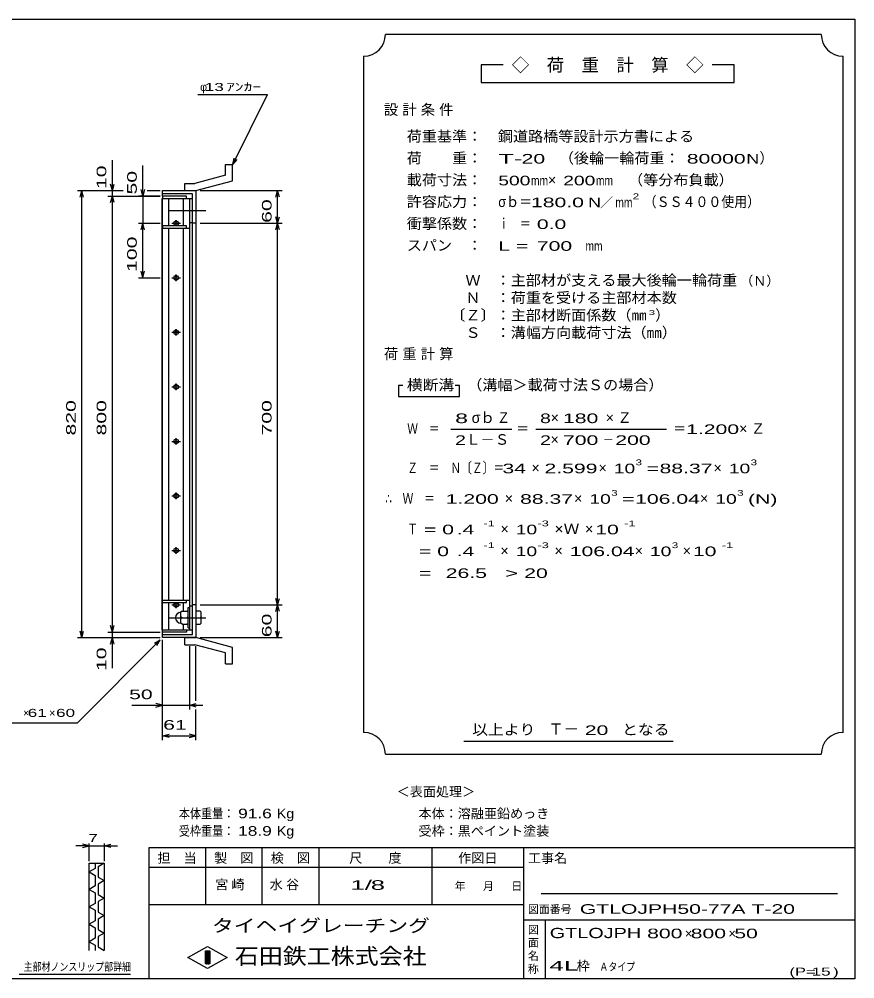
# Model space of a CAD drawing. Units: millimetres, scale not verified. Extents: x -1456 to 1385, y -1026 to 843.
# Drawn here: x -149 to 1385, y -917 to 843 of the extents above; entities that cross this region are included whole.
import ezdxf
from ezdxf.enums import TextEntityAlignment as Align

# ---------------------------------------------------------------- set-up
doc = ezdxf.new("R2010")
doc.units = ezdxf.units.MM
doc.header["$LTSCALE"] = 8
doc.linetypes.add('CHAIN', pattern=[18.5, 12, -1.5, 3.5, -1.5])
for name, color, linetype, lineweight in [('0_2', 150, 'Continuous', 25), ('16', 3, 'Continuous', 25), ('19', 6, 'Continuous', 25), ('22', 4, 'Continuous', 25), ('24', 2, 'Continuous', 25), ('32', 4, 'Continuous', 25)]:
    doc.layers.add(name, color=color, linetype=linetype, lineweight=lineweight)
doc.styles.add('ベクトル', font='')
doc.styles.get('ベクトル').set_extended_font_data('ベクトル')

msp = doc.modelspace()

# ---------------------------------------------------------------- linework, layer by layer
at = {"layer": '0_2'}
for p, q in [((-1383.2, 842.8), (1384.8, 842.8)), ((1384.8, 842.8), (1384.8, -917.2)), ((1384.8, -677.2), (88.8, -677.2)), ((88.8, -677.2), (88.8, -917.2)), ((192.8, -677.2), (192.8, -781.2)), ((296.8, -781.2), (296.8, -677.2)), ((400.8, -677.2), (400.8, -781.2)), ((608.8, -781.2), (608.8, -677.2)), ((776.8, -677.2), (776.8, -917.2)), ((776.8, -713.2), (88.8, -713.2)), ((1352.8, -761.2), (808.8, -761.2)), ((88.8, -781.2), (776.8, -781.2)), ((776.8, -809.2), (1384.8, -809.2)), ((816.8, -917.2), (816.8, -809.2)), ((160.8, -878), (196.8, -858)), ((196.8, -858), (232.8, -878)), ((196.8, -898), (160.8, -878)), ((192.8, -866), (200.8, -866)), ((192.8, -890), (192.8, -866)), ((192.8, -866), (194.4, -866)), ((194.4, -866), (194.4, -890)), ((196, -890), (196, -866)), ((196, -866), (197.6, -866)), ((232.8, -878), (196.8, -898)), ((197.6, -866), (197.6, -890)), ((199.2, -890), (199.2, -866)), ((199.2, -866), (200.8, -866)), ((200.8, -866), (200.8, -890)), ((200.8, -866), (200.8, -890)), ((200.8, -890), (192.8, -890)), ((194.4, -890), (196, -890)), ((197.6, -890), (199.2, -890)), ((1384.8, -917.2), (-1383.2, -917.2))]:
    msp.add_line(p, q, dxfattribs=at)
at = {"layer": '16'}
for p, q in [((113.3, -277), (113.3, 514)), ((113.3, 514), (114, 514)), ((158, 518.5), (114, 518.5)), ((114, 518.5), (114, 514)), ((114, 514), (158, 514)), ((114, -277), (114, 514)), ((114, 514), (164, 514)), ((125.5, 464), (125.5, 514)), ((152.5, 464), (152.5, 514)), ((158, 514), (158, 518.5)), ((164, -277), (164, 514)), ((164, 514), (169, 514)), ((169, 470), (169, 514)), ((114, 464), (114, 459.5)), ((158, 464), (114, 464)), ((114, 459.5), (164, 459.5)), ((125.5, -222.5), (125.5, 459.5)), ((131, 468.5), (147, 468.5)), ((137, 471.5), (141, 471.5)), ((137, 465.5), (141, 465.5)), ((139, 464), (139, 474.5)), ((152.5, -222.5), (152.5, 459.5)), ((158, 459.5), (158, 464)), ((164, 470), (169, 470)), ((137, 371.5), (141, 371.5)), ((139, 362.5), (139, 374.5)), ((131, 368.5), (147, 368.5)), ((137, 365.5), (141, 365.5)), ((131, 268.5), (147, 268.5)), ((137, 271.5), (141, 271.5)), ((137, 265.5), (141, 265.5)), ((139, 262.5), (139, 274.5)), ((131, 168.5), (147, 168.5)), ((137, 171.5), (141, 171.5)), ((137, 165.5), (141, 165.5)), ((139, 162.5), (139, 174.5)), ((137, 71.5), (141, 71.5)), ((139, 62.5), (139, 74.5)), ((131, 68.5), (147, 68.5)), ((137, 65.5), (141, 65.5)), ((131, -31.5), (147, -31.5)), ((137, -28.5), (141, -28.5)), ((137, -34.5), (141, -34.5)), ((139, -37.5), (139, -25.5)), ((131, -131.5), (147, -131.5)), ((137, -128.5), (141, -128.5)), ((137, -134.5), (141, -134.5)), ((139, -137.5), (139, -125.5)), ((114, -227), (114, -222.5)), ((114, -222.5), (164, -222.5)), ((114, -227), (158, -227)), ((125.5, -277), (125.5, -227)), ((137, -228.5), (141, -228.5)), ((139, -237.5), (139, -227)), ((152.5, -242), (152.5, -227)), ((158, -227), (158, -222.5)), ((131, -231.5), (147, -231.5)), ((137, -234.5), (141, -234.5)), ((150, -243), (148, -245)), ((148, -265), (148, -245)), ((150, -243), (159, -243)), ((161, -245), (159, -243)), ((161, -273.5), (161, -236.5)), ((161, -236.5), (164, -236.5)), ((164, -233), (169, -233)), ((164, -273.5), (164, -236.5)), ((169, -277), (169, -233)), ((150, -255), (148, -253)), ((150, -255), (148, -257)), ((150, -255), (159, -255)), ((159, -255), (161, -253)), ((161, -257), (159, -255)), ((113.3, -277), (114, -277)), ((114, -277), (158, -277)), ((114, -281.5), (114, -277)), ((114, -277), (164, -277)), ((158, -281.5), (114, -281.5)), ((150, -267), (148, -265)), ((150, -267), (159, -267)), ((152.5, -277), (152.5, -268)), ((158, -277), (158, -281.5)), ((159, -267), (161, -265)), ((161, -273.5), (164, -273.5)), ((164, -277), (169, -277))]:
    msp.add_line(p, q, dxfattribs=at)
at = {"layer": '16', "linetype": 'CHAIN'}
for p, q in [((124.4, 492), (193.4, 492)), ((124.4, -255), (193.4, -255))]:
    msp.add_line(p, q, dxfattribs=at)
at = {"layer": '16'}
for centre, radius, start, end in [((137, 468.5), 3, 90, 270), ((139, 468.5), 4, 46.6, 133.4), ((139, 468.5), 4, 226.6, 313.4), ((141, 468.5), 3, 270, 90), ((137, 368.5), 3, 90, 270), ((139, 368.5), 4, 46.6, 133.4), ((141, 368.5), 3, 270, 90), ((139, 368.5), 4, 226.6, 313.4), ((137, 268.5), 3, 90, 270), ((139, 268.5), 4, 46.6, 133.4), ((139, 268.5), 4, 226.6, 313.4), ((141, 268.5), 3, 270, 90), ((137, 168.5), 3, 90, 270), ((139, 168.5), 4, 46.6, 133.4), ((139, 168.5), 4, 226.6, 313.4), ((141, 168.5), 3, 270, 90), ((137, 68.5), 3, 90, 270), ((139, 68.5), 4, 46.6, 133.4), ((141, 68.5), 3, 270, 90), ((139, 68.5), 4, 226.6, 313.4), ((137, -31.5), 3, 90, 270), ((139, -31.5), 4, 46.6, 133.4), ((139, -31.5), 4, 226.6, 313.4), ((141, -31.5), 3, 270, 90), ((137, -131.5), 3, 90, 270), ((139, -131.5), 4, 46.6, 133.4), ((139, -131.5), 4, 226.6, 313.4), ((141, -131.5), 3, 270, 90), ((137, -231.5), 3, 90, 270), ((139, -231.5), 4, 46.6, 133.4), ((141, -231.5), 3, 270, 90), ((139, -231.5), 4, 226.6, 313.4), ((148, -255), 10, 90, 270)]:
    msp.add_arc(centre, radius, start, end, dxfattribs=at)
at = {"layer": '19'}
for p, q in [((229.6, 576.6), (242.6, 576.6)), ((229.6, 556.6), (229.6, 576.6)), ((242.6, 546.6), (242.6, 576.6)), ((229.6, 556.6), (173.3, 541.5)), ((175, 528.5), (242.6, 546.6)), ((114, 518.5), (114, 528.5)), ((114, 528.5), (175, 528.5)), ((155, 541.5), (173.3, 541.5)), ((155, 528.5), (155, 541.5)), ((155, 528.5), (175, 528.5)), ((175, 528.5), (175, -291.5)), ((169, 522.5), (114, 522.5)), ((169, -285.5), (169, 522.5)), ((175, 468.5), (169, 468.5)), ((175, -231.5), (169, -231.5)), ((183, -243), (175, -243)), ((175, -243), (175, -267)), ((185, -245), (183, -243)), ((185, -265), (185, -245)), ((175, -255), (183, -255)), ((185, -253), (183, -255)), ((183, -255), (185, -257)), ((114, -291.5), (114, -281.5)), ((175, -267), (183, -267)), ((183, -267), (185, -265)), ((114, -285.5), (169, -285.5)), ((175, -291.5), (114, -291.5)), ((155, -291.5), (175, -291.5)), ((155, -304.5), (155, -291.5)), ((242.6, -309.6), (175, -291.5)), ((155, -304.5), (173.3, -304.5)), ((229.6, -319.6), (173.3, -304.5)), ((242.6, -339.6), (242.6, -309.6)), ((229.6, -339.6), (229.6, -319.6)), ((229.6, -339.6), (242.6, -339.6))]:
    msp.add_line(p, q, dxfattribs=at)
at = {"layer": '22'}
for p, q in [((179, 704.5), (307, 704.5)), ((243, 576.5), (307, 704.5)), ((22, 528.5), (22, 584.5)), ((243, 576.5), (245.4, 588.2)), ((243, 576.5), (251, 585.3)), ((78, 518.5), (78, 574.5)), ((-42, 528.5), (42, 528.5)), ((-37.2, 516.5), (-34, 528.5)), ((-30.8, 516.5), (-34, 528.5)), ((-34, -291.5), (-34, 528.5)), ((14, 528.5), (42, 528.5)), ((22, 528.5), (18.8, 540.5)), ((22, 528.5), (25.2, 540.5)), ((22, 518.5), (22, 528.5)), ((78, 518.5), (74.8, 530.5)), ((81.2, 530.5), (78, 518.5)), ((86, 528.5), (110, 528.5)), ((86, 528.5), (110, 528.5)), ((183, 528.5), (333.4, 528.5)), ((322.2, 516.5), (325.4, 528.5)), ((328.6, 516.5), (325.4, 528.5)), ((325.4, 468.5), (325.4, 528.5)), ((14, 518.5), (110, 518.5)), ((18.8, 506.5), (22, 518.5)), ((25.2, 506.5), (22, 518.5)), ((22, -281.5), (22, 518.5)), ((110, 518.5), (70, 518.5)), ((78, 518.5), (78, 468.5)), ((325.4, 468.5), (322.2, 480.5)), ((325.4, 468.5), (328.6, 480.5)), ((70, 468.5), (110, 468.5)), ((74.8, 456.5), (78, 468.5)), ((81.2, 456.5), (78, 468.5)), ((78, 368.5), (78, 468.5)), ((183, 468.5), (333.4, 468.5)), ((322.2, 456.5), (325.4, 468.5)), ((328.6, 456.5), (325.4, 468.5)), ((325.4, -231.5), (325.4, 468.5)), ((78, 368.5), (74.8, 380.5)), ((78, 368.5), (81.2, 380.5)), ((70, 368.5), (110, 368.5)), ((325.4, -231.5), (322.2, -219.5)), ((325.4, -231.5), (328.6, -219.5)), ((183, -231.5), (333.4, -231.5)), ((322.2, -243.5), (325.4, -231.5)), ((328.6, -243.5), (325.4, -231.5)), ((325.4, -291.5), (325.4, -231.5)), ((-34, -291.5), (-37.2, -279.5)), ((-34, -291.5), (-30.8, -279.5)), ((14, -281.5), (110, -281.5)), ((22, -281.5), (18.8, -269.5)), ((22, -281.5), (25.2, -269.5)), ((22, -291.5), (22, -281.5)), ((325.4, -291.5), (322.2, -279.5)), ((325.4, -291.5), (328.6, -279.5)), ((-42, -291.5), (110, -291.5)), ((-42, -447.5), (110, -295.5)), ((14, -291.5), (110, -291.5)), ((18.8, -303.5), (22, -291.5)), ((25.2, -303.5), (22, -291.5)), ((22, -347.5), (22, -291.5)), ((99.6, -301.9), (110, -295.5)), ((103.6, -305.9), (110, -295.5)), ((114, -423.5), (114, -295.5)), ((114, -479.5), (114, -295.5)), ((183, -291.5), (333.4, -291.5)), ((164, -423.5), (164, -306.9)), ((175, -407.5), (175, -306.9)), ((58, -415.5), (114, -415.5)), ((114, -415.5), (102, -412.3)), ((102, -418.7), (114, -415.5)), ((114, -415.5), (164, -415.5)), ((164, -415.5), (176, -412.3)), ((176, -418.7), (164, -415.5)), ((164, -415.5), (188, -415.5)), ((175, -479.5), (175, -423.5)), ((-202, -447.5), (-42, -447.5)), ((114, -471.5), (126, -468.3)), ((126, -474.7), (114, -471.5)), ((114, -471.5), (175, -471.5)), ((175, -471.5), (163, -468.3)), ((163, -474.7), (175, -471.5))]:
    msp.add_line(p, q, dxfattribs=at)
at = {"layer": '24', "color": 4}
for p, q in [((1323.2, 814.8), (523.2, 814.8)), ((483.2, 774.8), (483.2, -465.2)), ((1363.2, -465.2), (1363.2, 774.8)), ((739.2, 758.8), (699.2, 758.8)), ((699.2, 758.8), (699.2, 726.8)), ((1163.2, 758.8), (1123.2, 758.8)), ((1163.2, 726.8), (1163.2, 758.8)), ((699.2, 726.8), (1163.2, 726.8)), ((555.2, 170.8), (547.2, 170.8)), ((547.2, 170.8), (547.2, 150.8)), ((659.2, 170.8), (651.2, 170.8)), ((659.2, 150.8), (659.2, 170.8)), ((547.2, 150.8), (659.2, 150.8)), ((643.2, 90.8), (755.2, 90.8)), ((799.2, 90.8), (1039.2, 90.8)), ((667.2, -481.2), (1051.2, -481.2)), ((523.2, -505.2), (1323.2, -505.2))]:
    msp.add_line(p, q, dxfattribs=at)
for centre, start, end in [((483.2, 814.8), 270, 0), ((1363.2, 814.8), 180, 270), ((483.2, -505.2), 0, 90), ((1363.2, -505.2), 90, 180)]:
    msp.add_arc(centre, 40, start, end, dxfattribs=at)
at = {"layer": '32'}
for p, q in [((-20.8, -673.2), (-44.8, -673.2)), ((-20.8, -673.2), (-32.8, -670)), ((-32.8, -676.4), (-20.8, -673.2)), ((-20.8, -701.2), (-20.8, -669.2)), ((-20.8, -673.2), (7.2, -673.2)), ((7.2, -669.2), (7.2, -701.2)), ((7.2, -673.2), (19.2, -670)), ((19.2, -676.4), (7.2, -673.2)), ((7.2, -673.2), (31.2, -673.2)), ((-20.8, -705.2), (7.2, -705.2)), ((-20.8, -865.2), (-20.8, -705.2)), ((-9.6, -714.8), (-20.8, -721.2)), ((-20.8, -721.2), (-9.6, -727.6)), ((-9.6, -705.2), (-9.6, -714.8)), ((7.2, -705.2), (-4, -711.6)), ((-4, -711.6), (-4, -730.8)), ((7.2, -705.2), (7.2, -865.2)), ((-9.6, -727.6), (-9.6, -746.8)), ((-4, -730.8), (7.2, -737.2)), ((7.2, -737.2), (-4, -743.6)), ((-9.6, -746.8), (-20.8, -753.2)), ((-20.8, -753.2), (-9.6, -759.6)), ((-4, -743.6), (-4, -762.8)), ((-9.6, -759.6), (-9.6, -778.8)), ((-4, -762.8), (7.2, -769.2)), ((7.2, -769.2), (-4, -775.6)), ((-9.6, -778.8), (-20.8, -785.2)), ((-20.8, -785.2), (-9.6, -791.6)), ((-9.6, -791.6), (-9.6, -810.8)), ((-4, -775.6), (-4, -794.8)), ((-4, -794.8), (7.2, -801.2)), ((7.2, -801.2), (-4, -807.6)), ((-4, -807.6), (-4, -826.8)), ((-9.6, -810.8), (-20.8, -817.2)), ((-20.8, -817.2), (-9.6, -823.6)), ((-9.6, -823.6), (-9.6, -842.8)), ((-4, -826.8), (7.2, -833.2)), ((-9.6, -842.8), (-20.8, -849.2)), ((7.2, -833.2), (-4, -839.6)), ((-4, -839.6), (-4, -858.8)), ((-20.8, -849.2), (-9.6, -855.6)), ((-9.6, -855.6), (-9.6, -865.2)), ((-4, -858.8), (7.2, -865.2)), ((55.2, -909.2), (-148.8, -909.2))]:
    msp.add_line(p, q, dxfattribs=at)

# ---------------------------------------------------------------- texts
at = {"layer": '0_2', "style": 'ベクトル'}
for s, height, p in [('担\u3000当', 17.6, (104.8, -695.6)), ('製\u3000図', 17.6, (208.8, -695.6)), ('検\u3000図', 17.6, (312.8, -695.6)), ('尺\u3000\u3000度', 17.6, (456.8, -695.6)), ('作図日', 17.6, (656.8, -695.6)), ('工事名', 17.6, (784.8, -695.6)), ('年', 14.7, (650.4, -747.2)), ('月', 14.7, (702.4, -747.2)), ('日', 14.7, (754.4, -747.2)), ('図面番号', 14.66, (784.8, -789.6)), ('図', 14.7, (784.8, -827.2)), ('面', 14.7, (784.8, -851.2)), ('名', 14.7, (784.8, -875.2)), ('称', 14.7, (784.8, -899.2))]:
    msp.add_text(s, height=height, dxfattribs=at).set_placement(p, align=Align.MIDDLE_LEFT)
at = {"layer": '0_2', "color": 222, "style": 'ベクトル'}
for s, height, width, p in [('タイヘイグレーチング', 23.46, 1.25, (204.8, -819.6)), ('石田鉄工株式会社', 29.33, 1.1, (246.8, -875.6))]:
    msp.add_text(s, height=height, dxfattribs=dict(at, width=width)).set_placement(p, align=Align.MIDDLE_LEFT)
at = {"layer": '22', "color": 2, "style": 'ベクトル'}
for s, height, p in [('φ', 14.7, (183, 718.5)), ('×', 14.7, (-142, -429.5)), ('×', 14.7, (-94, -429.5)), ('＜表面処理＞', 17.6, (544, -574)), ('本体：', 17.6, (584, -614)), ('溶融亜鉛めっき', 17.6, (656, -614)), ('受枠：', 17.6, (584, -646)), ('黒ペイント塗装', 17.6, (656, -646)), ('×', 17.6, (1072.8, -834)), ('×', 17.6, (1152.8, -834)), ('枠', 17.6, (874.4, -893.2))]:
    msp.add_text(s, height=height, dxfattribs=at).set_placement(p, align=Align.MIDDLE_LEFT)
for s, height, width, p in [(' 13 ', 14.66, 1.6, (183, 718.5)), ('ｱﾝｶｰ', 14.66, 1.6, (231, 718.5)), (' 50 ', 17.6, 1.65, (42, -395.5)), (' 61 ', 14.66, 1.6, (-142, -429.5)), (' 60 ', 14.66, 1.6, (-90, -429.5)), (' 61 ', 17.6, 1.65, (104.5, -451.5)), ('本体重量：', 17.6, 0.85, (144, -614)), (' 91.6', 17.6, 1.35, (244, -614)), ('Kg', 17.6, 1.1, (324, -614)), ('受枠重量：', 17.6, 0.85, (144, -646)), (' 18.9', 17.6, 1.35, (244, -646)), ('Kg', 17.6, 1.1, (324, -646)), ('1/', 17.6, 2, (459.2, -745.2)), (' 8 ', 17.6, 2, (483.2, -745.2)), ('GTLOJPH50-77A T-20            ', 17.6, 1.65, (880, -789.2)), ('GTLOJPH', 18.77, 1.45, (824.8, -833.2)), (' 800 ', 17.6, 1.65, (992.8, -834)), (' 800 ', 17.6, 1.65, (1072.8, -834)), (' 50 ', 17.6, 1.65, (1152.8, -834)), ('4L', 17.6, 2.05, (824, -893.2)), ('Ａタイプ', 14.66, 0.8, (916, -895.2)), ('(P=', 14.66, 1.55, (1264.8, -904)), (' 15 ', 14.66, 1.6, (1296.8, -904)), (')', 14.7, 1.6, (1344.8, -904))]:
    msp.add_text(s, height=height, dxfattribs=dict(at, width=width)).set_placement(p, align=Align.MIDDLE_LEFT)
at = {"layer": '22', "color": 2, "style": 'ベクトル', "width": 1.65}
for s, p in [(' 10 ', (2, 520.5)), (' 50 ', (58, 510.5)), (' 60 ', (305.4, 458.5)), (' 100 ', (58, 368.5)), (' 820 ', (-54, 68.5)), (' 800 ', (2, 68.5)), (' 700 ', (305.4, 68.5)), (' 60 ', (305.4, -301.5)), (' 10 ', (2, -363.5))]:
    msp.add_text(s, height=17.6, rotation=90, dxfattribs=at).set_placement(p, align=Align.MIDDLE_LEFT)
at = {"layer": '22', "color": 2, "char_height": 17.6, "attachment_point": 4, "style": 'ベクトル'}
for s, insert in [('\\T1.25;宮崎\u3000', (210.8, -745.2)), ('\\T1.25;水谷\u3000', (310.8, -745.2))]:
    msp.add_mtext(s, dxfattribs=dict(at, insert=insert))
at = {"layer": '24', "style": 'ベクトル'}
for s, height, p in [('◇\u3000荷\u3000重\u3000計\u3000算\u3000◇', 23.46, (755.2, 758.8)), ('）', 19.4, (1209.6, 588)), ('×', 19.4, (821.6, 548)), ('／', 17.6, (917.2, 506.8)), ('（Ｎ）', 17.6, (1174.4, 362.8)), ('）', 19.4, (1018.4, 300)), ('σｂ', 19.35, (681.6, 112)), ('×', 19.4, (826.4, 112)), ('Ｌ－Ｓ', 19.35, (671.2, 72)), ('×', 19.4, (826.4, 72)), ('×', 19.4, (791.2, 20)), ('×', 19.4, (914.4, 20)), ('×', 19.4, (1125.6, 20)), ('×', 19.4, (742.4, -36)), ('×', 19.4, (869.6, -36)), ('×', 19.4, (1100.8, -36)), ('×', 19.4, (734.4, -92)), ('×', 19.4, (889.6, -92)), ('×', 19.4, (734.4, -132)), ('×', 19.4, (833.6, -132)), ('×', 19.4, (980.8, -132)), ('×', 19.4, (1068.8, -132)), ('Ｔ－', 20.53, (822.4, -459.2))]:
    msp.add_text(s, height=height, dxfattribs=at).set_placement(p, align=Align.MIDDLE_LEFT)
for s, height, width, p in [('荷重基準：\u3000', 19.35, 1.05, (562.4, 628)), ('鋼道路橋等設計示方書による', 19.35, 1.05, (729.6, 628)), ('荷\u3000\u3000重：\u3000', 19.35, 1.05, (562.4, 588)), ('（後輪一輪荷重：', 19.35, 1.05, (841.6, 588)), ('T-', 17.6, 2, (730.4, 586.8)), (' 20 ', 17.6, 1.65, (762.4, 586.8)), (' 80000', 17.6, 1.65, (1065.6, 586.8)), ('N', 17.6, 1.4, (1185.6, 586.8)), ('載荷寸法：\u3000', 19.35, 1.05, (562.4, 548)), ('500', 17.6, 1.5, (730.4, 546.8)), ('mm', 17.6, 0.8, (790.4, 546.8)), ('200', 17.6, 1.5, (849.6, 546.8)), ('mm', 17.6, 0.8, (909.6, 546.8)), ('\u3000（等分布負載）', 19.35, 1.05, (940.8, 548)), ('許容応力：\u3000', 19.35, 1.05, (562.4, 508)), ('σｂ＝', 19.35, 0.9, (730.4, 508)), ('180.0', 17.6, 1.65, (790.4, 506.8)), ('N', 17.6, 1.4, (895.2, 506.8)), ('mm', 17.6, 0.8, (945.2, 506.8)), ('2', 10.6, 1.5, (977.2, 518)), ('（ＳＳ４００使用）', 19.35, 0.9, (997.2, 508)), ('衝撃係数：\u3000', 19.35, 1.05, (562.4, 468)), ('ｉ\u3000＝', 19.35, 0.75, (730.4, 468)), (' 0.0', 17.6, 1.65, (790.4, 466.8)), ('スパン\u3000：\u3000', 19.35, 1.05, (562.4, 428)), ('L =', 17.6, 1.65, (730.4, 426.8)), (' 700 ', 17.6, 1.65, (790.4, 426.8)), ('mm', 17.6, 0.8, (890.4, 426.8)), ('\u3000Ｗ\u3000：主部材が支える最大後輪一輪荷重', 19.35, 1.05, (642.4, 364)), ('\u3000Ｎ\u3000：荷重を受ける主部材本数', 19.35, 1.05, (642.4, 332)), ('〔Ｚ〕：主部材断面係数（㎜', 19.35, 1.05, (642.4, 300)), ('3', 8.8, 1.8, (1006.4, 304.8)), ('\u3000Ｓ\u3000：溝幅方向載荷寸法（㎜）', 19.35, 1.05, (642.4, 268)), ('横断溝', 19.35, 1.1, (562.4, 172)), ('\u3000（溝幅＞載荷寸法Ｓの場合）', 19.35, 1.05, (645.6, 172)), ('8', 17.6, 1.8, (651.2, 110.8)), ('Ｚ', 19.4, 0.9, (728, 112)), ('8', 17.6, 1.5, (807.2, 110.8)), (' 180 ', 17.6, 1.65, (838.4, 110.8)), ('Ｗ\u3000＝', 19.35, 0.75, (563.2, 92)), ('＝', 19.4, 0.9, (763.2, 92)), ('＝', 19.4, 0.9, (1051.2, 92)), ('1.200', 17.6, 1.65, (1075.2, 90.8)), ('2', 17.6, 1.5, (651.2, 70.8)), ('2', 17.6, 1.5, (807.2, 70.8)), (' 700 ', 17.6, 1.65, (838.4, 70.8)), ('－', 19.4, 0.75, (922.4, 72)), (' 200 ', 17.6, 1.65, (934.4, 70.8)), ('3', 10.6, 1.5, (982.4, 30)), ('3', 10.6, 1.5, (1193.6, 30)), ('Ｚ\u3000＝\u3000Ｎ〔Ｚ〕＝', 19.35, 0.75, (563.2, 20)), (' 34 ', 17.6, 1.65, (727.2, 18.8)), ('2.599', 17.6, 1.65, (815.2, 18.8)), ('10', 17.6, 1.5, (942.4, 18.8)), ('=', 17.6, 1.7, (1002.4, 18.8)), ('88.37', 17.6, 1.65, (1026.4, 18.8)), ('10', 17.6, 1.5, (1153.6, 18.8)), ('∴\u3000Ｗ\u3000＝', 19.35, 0.75, (523.2, -36)), (' 1.200', 17.6, 1.65, (623.2, -37.2)), ('88.37', 17.6, 1.65, (770.4, -37.2)), ('10', 17.6, 1.5, (897.6, -37.2)), ('3', 10.6, 1.5, (937.6, -26)), ('=', 17.6, 1.7, (957.6, -37.2)), ('106.04', 17.6, 1.65, (981.6, -37.2)), ('10', 17.6, 1.5, (1128.8, -37.2)), ('3', 10.6, 1.5, (1168.8, -26)), ('(N)', 17.6, 1.65, (1188.8, -37.2)), ('Ｔ', 19.4, 0.75, (563.2, -92)), (' = 0', 17.6, 1.65, (583.2, -93.2)), (' .4 ', 17.6, 1.65, (643.2, -93.2)), ('-1', 10.56, 1.65, (703.2, -82)), ('10', 17.6, 1.5, (762.4, -93.2)), ('-3', 10.56, 1.65, (802.4, -82)), ('×Ｗ', 19.35, 1.1, (833.6, -92)), (' 10 ', 17.6, 1.65, (897.6, -93.2)), ('-1', 10.56, 1.65, (961.6, -82)), ('-1', 10.56, 1.65, (703.2, -122)), ('-3', 10.56, 1.65, (802.4, -122)), ('3', 10.6, 1.5, (1048.8, -122)), ('-1', 10.56, 1.65, (1140.8, -122)), ('  = 0', 17.6, 1.65, (563.2, -133.2)), (' .4 ', 17.6, 1.65, (643.2, -133.2)), ('10', 17.6, 1.5, (762.4, -133.2)), ('106.04', 17.6, 1.65, (861.6, -133.2)), ('10', 17.6, 1.5, (1008.8, -133.2)), (' 10 ', 17.6, 1.65, (1076.8, -133.2)), ('  =', 17.6, 1.65, (563.2, -173.2)), (' 26.5', 17.6, 1.65, (623.2, -173.2)), ('>', 17.6, 1.7, (743.2, -173.2)), (' 20 ', 17.6, 1.65, (767.2, -173.2)), ('以上より\u3000', 19.35, 1.1, (682.4, -460)), (' 20 ', 17.6, 1.65, (878.4, -461.2)), ('となる', 19.35, 1.1, (957.6, -460))]:
    msp.add_text(s, height=height, dxfattribs=dict(at, width=width)).set_placement(p, align=Align.MIDDLE_LEFT)
at = {"layer": '24', "char_height": 19.35, "attachment_point": 4, "style": 'ベクトル'}
for s, insert in [('\\T1.28;設計条件', (520.4, 676)), ('\\T1.28;荷重計算', (520.4, 228)), ('\\T1.42;×Ｚ', (927.6, 112)), ('\\T1.42;×Ｚ', (1172.4, 92))]:
    msp.add_mtext(s, dxfattribs=dict(at, insert=insert))
at = {"layer": '32', "color": 2, "style": 'ベクトル'}
for s, width, p in [(' 7 ', 1.6, (-30.8, -659.2)), ('主部材ノンスリップ部詳細', 0.8, (-140.8, -895.2))]:
    msp.add_text(s, height=14.66, dxfattribs=dict(at, width=width)).set_placement(p, align=Align.MIDDLE_LEFT)

doc.saveas('drawing.dxf')
